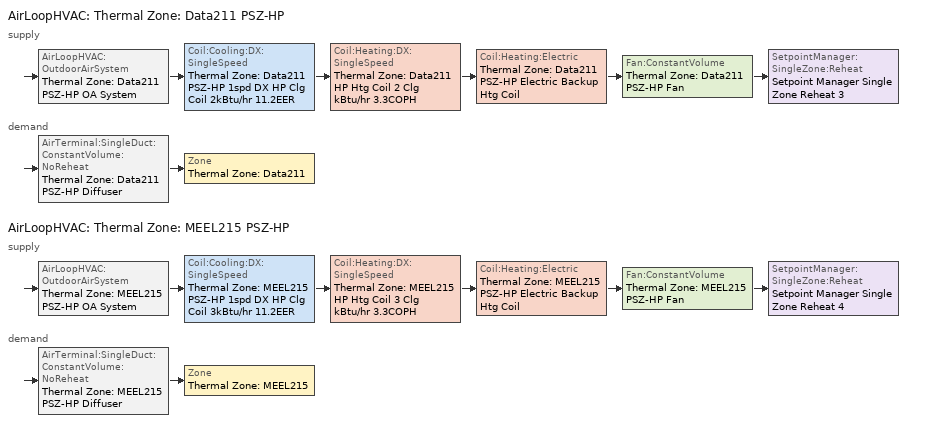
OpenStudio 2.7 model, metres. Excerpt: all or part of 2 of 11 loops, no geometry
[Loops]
AirLoopHVAC 'Thermal Zone: Data211 PSZ-HP'
 supply: AirLoopHVAC:OutdoorAirSystem 'Thermal Zone: Data211 PSZ-HP OA System' > Coil:Cooling:DX:SingleSpeed 'Thermal Zone: Data211 PSZ-HP 1spd DX HP Clg Coil 2kBtu/hr 11.2EER' > Coil:Heating:DX:SingleSpeed 'Thermal Zone: Data211 HP Htg Coil 2 Clg kBtu/hr 3.3COPH' > Coil:Heating:Electric 'Thermal Zone: Data211 PSZ-HP Electric Backup Htg Coil' > Fan:ConstantVolume 'Thermal Zone: Data211 PSZ-HP Fan' > SetpointManager:SingleZone:Reheat 'Setpoint Manager Single Zone Reheat 3'
 demand: AirTerminal:SingleDuct:ConstantVolume:NoReheat 'Thermal Zone: Data211 PSZ-HP Diffuser' > Zone 'Thermal Zone: Data211'
AirLoopHVAC 'Thermal Zone: MEEL215 PSZ-HP'
 supply: AirLoopHVAC:OutdoorAirSystem 'Thermal Zone: MEEL215 PSZ-HP OA System' > Coil:Cooling:DX:SingleSpeed 'Thermal Zone: MEEL215 PSZ-HP 1spd DX HP Clg Coil 3kBtu/hr 11.2EER' > Coil:Heating:DX:SingleSpeed 'Thermal Zone: MEEL215 HP Htg Coil 3 Clg kBtu/hr 3.3COPH' > Coil:Heating:Electric 'Thermal Zone: MEEL215 PSZ-HP Electric Backup Htg Coil' > Fan:ConstantVolume 'Thermal Zone: MEEL215 PSZ-HP Fan' > SetpointManager:SingleZone:Reheat 'Setpoint Manager Single Zone Reheat 4'
 demand: AirTerminal:SingleDuct:ConstantVolume:NoReheat 'Thermal Zone: MEEL215 PSZ-HP Diffuser' > Zone 'Thermal Zone: MEEL215'
[Sizing:Zone] Zone Cooling Design Supply Air Temperature Input Method=SupplyAirTemperature; Zone Cooling Design Supply Air Temperature {C}=12.8; Zone Cooling Design Supply Air Temperature Difference {deltaC}=11.11; Zone Heating Design Supply Air Temperature Input Method=SupplyAirTemperature; Zone Heating Design Supply Air Temperature {C}=40; Zone Heating Design Supply Air Temperature Difference {deltaC}=11.11; Zone Cooling Design Supply Air Humidity Ratio {kg-H2O/kg-air}=0.0085; Zone Heating Design Supply Air Humidity Ratio {kg-H2O/kg-air}=0.008; Cooling Design Air Flow Method=DesignDay; Heating Design Air Flow Method=DesignDay; Account for Dedicated Outdoor Air System=Yes; Dedicated Outdoor Air System Control Strategy=NeutralSupplyAir; Dedicated Outdoor Air Low Setpoint Temperature for Design {C}=autosize; Dedicated Outdoor Air High Setpoint Temperature for Design {C}=autosize
Thermal Zone: Data211; Thermal Zone: MEEL215
[Zone equipment]
Thermal Zone: Data211: Thermal Zone: Data211 PSZ-HP Diffuser
Thermal Zone: MEEL215: Thermal Zone: MEEL215 PSZ-HP Diffuser
[AirLoopHVAC] Availability Schedule=Always On Discrete; Design Supply Air Flow Rate {m3/s}=AutoSize
Thermal Zone: Data211 PSZ-HP; Thermal Zone: MEEL215 PSZ-HP
[Sizing:System] Type of Load to Size On=Sensible; Design Outdoor Air Flow Rate {m3/s}=Autosize; Central Heating Maximum System Air Flow Ratio=1; Preheat Design Temperature {C}=7; Preheat Design Humidity Ratio {kg-H2O/kg-Air}=0.008; Precool Design Temperature {C}=12.8; Precool Design Humidity Ratio {kg-H2O/kg-Air}=0.008; Central Cooling Design Supply Air Temperature {C}=12.8; Central Heating Design Supply Air Temperature {C}=40; Sizing Option=Coincident; 100% Outdoor Air in Cooling=No; 100% Outdoor Air in Heating=No; Central Cooling Design Supply Air Humidity Ratio {kg-H2O/kg-Air}=0.0085; Central Heating Design Supply Air Humidity Ratio {kg-H2O/kg-Air}=0.008; Cooling Design Air Flow Method=DesignDay; Cooling Design Air Flow Rate {m3/s}=0; Heating Design Air Flow Method=DesignDay; Heating Design Air Flow Rate {m3/s}=0; System Outdoor Air Method=ZoneSum; Zone Maximum Outdoor Air Fraction=1; Cooling Supply Air Flow Rate Per Floor Area {m3/s-m2}=0.00996765; Cooling Fraction of Autosized Cooling Supply Air Flow Rate=1; Cooling Supply Air Flow Rate Per Unit Cooling Capacity {m3/s-W}=3.94755e-05; Heating Supply Air Flow Rate Per Floor Area {m3/s-m2}=0.00996765; Heating Fraction of Autosized Heating Supply Air Flow Rate=1; Heating Fraction of Autosized Cooling Supply Air Flow Rate=1; Heating Supply Air Flow Rate Per Unit Heating Capacity {m3/s-W}=3.15882e-05; Cooling Design Capacity Method=CoolingDesignCapacity; Cooling Design Capacity {W}=autosize; Cooling Design Capacity Per Floor Area {W/m2}=234.7; Fraction of Autosized Cooling Design Capacity=1; Heating Design Capacity Method=HeatingDesignCapacity; Heating Design Capacity {W}=autosize; Heating Design Capacity Per Floor Area {W/m2}=157; Fraction of Autosized Heating Design Capacity=1; Central Cooling Capacity Control Method=OnOff
Thermal Zone: Data211 PSZ-HP; Thermal Zone: MEEL215 PSZ-HP
[Controller:OutdoorAir] Minimum Outdoor Air Flow Rate {m3/s}=0; Maximum Outdoor Air Flow Rate {m3/s}=Autosize; Economizer Control Type=NoEconomizer; Economizer Control Action Type=ModulateFlow; Economizer Maximum Limit Dry-Bulb Temperature {C}=28; Economizer Maximum Limit Enthalpy {J/kg}=64000; Economizer Minimum Limit Dry-Bulb Temperature {C}=-100; Lockout Type=NoLockout; Minimum Limit Type=FixedMinimum; Minimum Outdoor Air Schedule=Always On Discrete; High Humidity Control=No; Heat Recovery Bypass Control Type=BypassWhenWithinEconomizerLimits
Name | Controller Mechanical Ventilation
Thermal Zone: Data211 PSZ-HP OA System Controller | Controller Mechanical Ventilation 3
Thermal Zone: MEEL215 PSZ-HP OA System Controller | Controller Mechanical Ventilation 4
[Controller:MechanicalVentilation] Availability Schedule=Always On Discrete; System Outdoor Air Method=ZoneSum
Controller Mechanical Ventilation 3; Controller Mechanical Ventilation 4
[AirLoopHVAC:OutdoorAirSystem]
Name | Controller
Thermal Zone: Data211 PSZ-HP OA System | Thermal Zone: Data211 PSZ-HP OA System Controller
Thermal Zone: MEEL215 PSZ-HP OA System | Thermal Zone: MEEL215 PSZ-HP OA System Controller
[Fan:ConstantVolume] Availability Schedule=Always On Discrete; Fan Total Efficiency=0.42; Pressure Rise {Pa}=622.722; Maximum Flow Rate {m3/s}=AutoSize; Motor Efficiency=0.7; Motor In Airstream Fraction=1
Thermal Zone: Data211 PSZ-HP Fan; Thermal Zone: MEEL215 PSZ-HP Fan
[Coil:Heating:DX:SingleSpeed] Availability Schedule=Always On Discrete; Rated Total Heating Capacity {W}=Autosize; Rated Air Flow Rate {m3/s}=Autosize; Rated Supply Fan Power Per Volume Flow Rate {W/(m3/s)}=773.3; Total Heating Capacity Function of Temperature Curve=DXHEAT-NECB2011-REF-CAPFT; Total Heating Capacity Function of Flow Fraction Curve=DXHEAT-NECB2011-REF-CAPFFLOW; Energy Input Ratio Function of Temperature Curve=DXHEAT-NECB2011-REF-EIRFT; Energy Input Ratio Function of Flow Fraction Curve=DXHEAT-NECB2011-REF-EIRFFLOW; Part Load Fraction Correlation Curve=DXHEAT-NECB2011-REF-PLFFPLR; Minimum Outdoor Dry-Bulb Temperature for Compressor Operation {C}=-12.2; Maximum Outdoor Dry-Bulb Temperature for Defrost Operation {C}=1.67; Crankcase Heater Capacity {W}=50; Maximum Outdoor Dry-Bulb Temperature for Crankcase Heater Operation {C}=4.4; Defrost Strategy=Resistive; Defrost Control=OnDemand; Defrost Time Period Fraction=0.166667; Resistive Defrost Heater Capacity {W}=2000
Name | Rated COP {W/W} | Defrost Energy Input Ratio Function of Temperature Curve
Thermal Zone: Data211 HP Htg Coil 2 Clg kBtu/hr 3.3COPH | 3.50559 | Curve Biquadratic 13
Thermal Zone: MEEL215 HP Htg Coil 3 Clg kBtu/hr 3.3COPH | 3.50592 | Curve Biquadratic 18
[Coil:Heating:Electric] Availability Schedule=Always On Discrete; Efficiency=1
Thermal Zone: Data211 PSZ-HP Electric Backup Htg Coil; Thermal Zone: MEEL215 PSZ-HP Electric Backup Htg Coil
[Coil:Cooling:DX:SingleSpeed] Availability Schedule=Always On Discrete; Rated Total Cooling Capacity {W}=autosize; Rated Sensible Heat Ratio=autosize; Rated Air Flow Rate {m3/s}=autosize; Rated Evaporator Fan Power Per Volume Flow Rate {W/(m3/s)}=773.3; Total Cooling Capacity Function of Temperature Curve=CoilClgDXQRatio_fTwbToadbSI; Total Cooling Capacity Function of Flow Fraction Curve=CoilClgDXDblQRatio_fCFMRatio; Energy Input Ratio Function of Temperature Curve=CoilClgDXEIRRatio_fTwbToadbSI; Energy Input Ratio Function of Flow Fraction Curve=CoilClgDXDblEIRRatio_fCFMRatio; Part Load Fraction Correlation Curve=CoilClgDXEIRRatio_fQFrac; Condenser Type=AirCooled; Evaporative Condenser Effectiveness=0; Evaporative Condenser Air Flow Rate {m3/s}=Autosize; Evaporative Condenser Pump Rated Power Consumption {W}=Autosize; Crankcase Heater Capacity {W}=0; Maximum Outdoor Dry-Bulb Temperature for Crankcase Heater Operation {C}=0; Basin Heater Capacity {W/K}=0; Basin Heater Setpoint Temperature {C}=10
Name | Rated COP {W/W}
Thermal Zone: Data211 PSZ-HP 1spd DX HP Clg Coil 2kBtu/hr 11.2EER | 3.78739
Thermal Zone: MEEL215 PSZ-HP 1spd DX HP Clg Coil 3kBtu/hr 11.2EER | 3.78797
[SetpointManager:SingleZone:Reheat] Minimum Supply Air Temperature {C}=10; Maximum Supply Air Temperature {C}=50
Name | Control Zone | Setpoint Node or NodeList
Setpoint Manager Single Zone Reheat 3 | Thermal Zone: Data211 | Thermal Zone: Data211 PSZ-HP Supply Outlet Node
Setpoint Manager Single Zone Reheat 4 | Thermal Zone: MEEL215 | Thermal Zone: MEEL215 PSZ-HP Supply Outlet Node
[AirTerminal:SingleDuct:ConstantVolume:NoReheat] Availability Schedule=Always On Discrete; Maximum Air Flow Rate {m3/s}=AutoSize
Thermal Zone: Data211 PSZ-HP Diffuser; Thermal Zone: MEEL215 PSZ-HP Diffuser
[Schedule:Constant]
Always On Discrete: Value=1
[Curve:Biquadratic]
Name | Coefficient1 Constant | Coefficient2 x | Coefficient3 x**2 | Coefficient4 y | Coefficient5 y**2 | Coefficient6 x*y | Minimum Value of x | Maximum Value of x | Minimum Value of y | Maximum Value of y | Minimum Curve Output | Maximum Curve Output
Curve Biquadratic 13; Curve Biquadratic 18 | 0.297145 | 0.0430933 | -0.000748766 | 0.00597727 | 0.000482112 | -0.000956448 | 12.77778 | 23.88889 | 21.11111 | 46.11111
CoilClgDXQRatio_fTwbToadbSI | 0.86779 | 0.014245 | 0.000554 | -0.007569 | 3.2e-05 | -0.000191 | 13.89 | 25 | 23.89 | 46.11 | 0.77 | 1.29
CoilClgDXEIRRatio_fTwbToadbSI | 0.116709 | 0.028458 | -0.000411 | 0.021422 | 0.000162 | -0.00068 | 13.89 | 25 | 23.89 | 46.11 | 0.77 | 1.33
[Curve:Quadratic]
DXHEAT-NECB2011-REF-EIRFFLOW: Coefficient1 Constant=1.3824; Coefficient2 x=-0.4336; Coefficient3 x**2=0.0512; Minimum Value of x=0; Maximum Value of x=1
[Curve:Cubic]
Name | Coefficient1 Constant | Coefficient2 x | Coefficient3 x**2 | Coefficient4 x**3 | Minimum Value of x | Maximum Value of x
DXHEAT-NECB2011-REF-CAPFT | 0.729 | 0.0319 | 0.000136 | -8.75e-06 | -20 | 20
DXHEAT-NECB2011-REF-CAPFFLOW | 0.84 | 0.16 | 0 | 0 | 0.5 | 1.5
DXHEAT-NECB2011-REF-EIRFT | 1.2183 | -0.03612 | 0.00142 | -2.68e-05 | -20 | 20
DXHEAT-NECB2011-REF-PLFFPLR | 0.3696 | 2.3362 | -2.9577 | 1.2596 | 0.7 | 1
CoilClgDXDblQRatio_fCFMRatio | 0.472786 | 1.243342 | -1.03871 | 0.322578 | -100 | 100
CoilClgDXDblEIRRatio_fCFMRatio | 1.007948 | 0.345441 | -0.692289 | 0.338899 | 0 | 1
CoilClgDXEIRRatio_fQFrac | 0 | 5.1091 | -8.5515 | 4.4744 | 0.7 | 1
